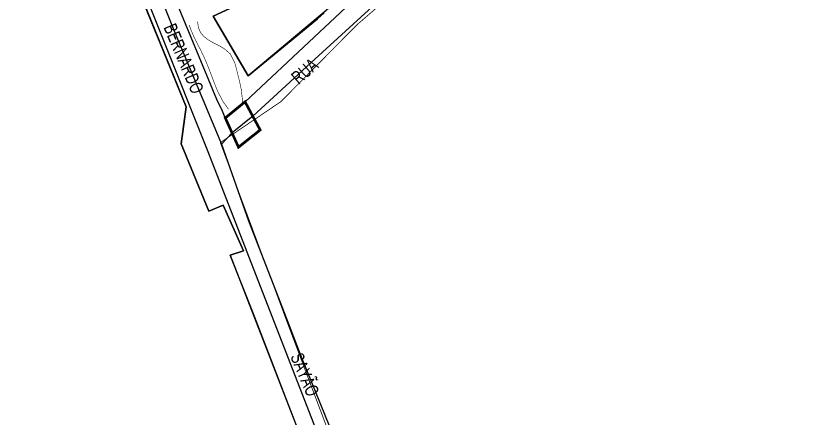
# Model space of a CAD drawing. Extents: x 199219 to 200475, y 4837288 to 4839440.
# Drawn here: x 199793.9 to 200028.7, y 4837621.9 to 4837743 of the extents above; entities that cross this region are included whole.
import ezdxf

# ---------------------------------------------------------------- set-up
doc = ezdxf.new("R2010")
doc.units = 0
doc.header["$LTSCALE"] = 3
doc.header["$MEASUREMENT"] = 0
for name, color, linetype in [('CD_MALHA_LOTES', 40, 'CONTINUOUS'), ('HD-CANAIS', 7, 'CONTINUOUS'), ('LM-LIM-SETOR-FISCAL', 7, 'CONTINUOUS'), ('RU-QUADRAS', 210, 'CONTINUOUS'), ('SV-EIXO-RUA-PAV', 20, 'CONTINUOUS'), ('SV-PONTE-BUEIRO', 7, 'CONTINUOUS'), ('SV-RUA-PAVIM-S-GUIA-C-GUIA', 7, 'CONTINUOUS'), ('SV-TXT-RUA-PAV-S-GUIA-C-GUIA', 7, 'CONTINUOUS')]:
    doc.layers.add(name, color=color, linetype=linetype)
doc.styles.add('ARIAL', font='ARIAL.TTF')
doc.linetypes.add('Limite', pattern='A,20,-3,[130,ltypeshp.shx,S=6.35,R=0,X=0,Y=0],-3,20', length=46)

msp = doc.modelspace()

# ---------------------------------------------------------------- linework, layer by layer
at = {"layer": 'CD_MALHA_LOTES', "linetype": 'Continuous'}
for p, q in [((199845.1, 4837715.55), (199812.2, 4837796.43)), ((199860.78, 4837746.31), (199853.17, 4837742.79)), ((199853.17, 4837742.79), (199863.76, 4837724.86)), ((199884.55, 4837742.03), (199886.61, 4837743.86)), ((199863.76, 4837724.86), (199884.55, 4837742.03)), ((199843.57, 4837704.4), (199845.1, 4837715.55)), ((199851.94, 4837684.17), (199843.57, 4837704.4)), ((199856.25, 4837685.94), (199851.94, 4837684.17)), ((199862.34, 4837672.26), (199856.25, 4837685.94)), ((199858.28, 4837670.99), (199862.34, 4837672.26)), ((199865.13, 4837653.76), (199858.28, 4837670.99)), ((199888.21, 4837593.93), (199865.13, 4837653.76))]:
    msp.add_line(p, q, dxfattribs=at)
at = {"layer": 'HD-CANAIS', "const_width": 0.18}
for points in [[(199846.039899, 4837740.134084), (199846.527279, 4837738.709943), (199847.50697, 4837736.450104), (199848.858539, 4837733.772062), (199849.54223, 4837732.43641), (199850.583911, 4837730.245509), (199851.744756, 4837727.479204), (199852.287998, 4837726.078708), (199852.898595, 4837724.451677), (199853.428088, 4837723.045218), (199853.976086, 4837721.648672), (199854.729719, 4837719.891473), (199856.105773, 4837717.244154), (199857.838073, 4837714.780903)], [(199848.529241, 4837741.144222), (199848.777749, 4837739.335574), (199849.423474, 4837737.88941), (199850.383336, 4837736.732675), (199851.574255, 4837735.792311), (199852.913151, 4837734.995262), (199855.356502, 4837733.728708), (199856.674477, 4837732.949476), (199858.376586, 4837731.442686), (199859.688061, 4837728.806981), (199860.111493, 4837727.317085), (199860.726564, 4837724.88585), (199861.090051, 4837723.427352), (199861.630342, 4837720.900949), (199861.979807, 4837717.947609), (199861.996808, 4837716.420732)]]:
    msp.add_lwpolyline(points, dxfattribs=at)
at = {"layer": 'LM-LIM-SETOR-FISCAL', "linetype": 'Limite', "ltscale": 0.1, "const_width": 0.25}
msp.add_lwpolyline([(200043.405647, 4837877.242148), (200000, 4837836.768573), (199982.436891, 4837820.953928), (199959.408427, 4837797.737755), (199946.133187, 4837788.683969), (199905.795739, 4837748.34652), (199896.466782, 4837740.269297), (199873.52578, 4837717.084998), (199855.36856, 4837704.79733), (199875.542652, 4837650.528207), (199901.761994, 4837580.946108)], dxfattribs=at)
at = {"layer": 'RU-QUADRAS', "color": 6, "linetype": 'Continuous'}
msp.add_lwpolyline([(199648.28, 4837737.78), (199655.45, 4837738.72), (199677.16, 4837745.89, -0.0069455049), (199804.55, 4837807.85), (199809.94, 4837795.44), (199812.2, 4837796.43), (199845.1, 4837715.55), (199843.57, 4837704.4), (199851.94, 4837684.17), (199856.25, 4837685.94), (199862.34, 4837672.26), (199858.28, 4837670.99), (199888.21, 4837593.93)], format="xyb", dxfattribs=at)
msp.add_lwpolyline([(199892.8, 4837749.36), (199863.76, 4837724.86), (199853.17, 4837742.79), (199860.78, 4837746.31)], dxfattribs=at)
at = {"layer": 'SV-EIXO-RUA-PAV'}
for points in [[(199783.114632, 4837902.536736), (199790.523873, 4837871.746945), (199799.870762, 4837840.543283), (199803.403333, 4837832.9591), (199811.84932, 4837811.913678), (199816.699883, 4837800.405478), (199824.657461, 4837780.511533), (199841.229725, 4837739.080874), (199855.672529, 4837704.349369), (199863.855302, 4837681.261887), (199873.559825, 4837656.278671), (199879.858495, 4837639.815252), (199882.39297, 4837633.778894), (199898.530258, 4837593.93)], [(200000, 4837836.390869), (199965.374214, 4837804.712234), (199961.320808, 4837801.003955), (199934.444834, 4837776.415388), (199928.972554, 4837771.331802), (199922.46573, 4837765.456125), (199917.217077, 4837760.553803), (199883.73482, 4837729.845236), (199865.114382, 4837712.724793), (199858.883151, 4837707.7116), (199855.672529, 4837704.349369)]]:
    msp.add_lwpolyline(points, dxfattribs=at)
at = {"layer": 'SV-PONTE-BUEIRO', "const_width": 0.8}
msp.add_lwpolyline([(199867.331631, 4837708.59384), (199862.783917, 4837717.066677), (199856.860973, 4837712.205986), (199860.818705, 4837703.409738)], close=True, dxfattribs=at)
at = {"layer": 'SV-RUA-PAVIM-S-GUIA-C-GUIA'}
for points in [[(199856.860973, 4837712.205986), (199855.966865, 4837714.221584), (199854.307371, 4837717.732365), (199842.460418, 4837746.373574), (199837.236637, 4837759.284721), (199832.390981, 4837771.702685), (199827.830567, 4837783.231087), (199823.12934, 4837794.966299), (199815.483293, 4837814.098922), (199805.349311, 4837839.105474), (199803.433623, 4837844.352077), (199799.611723, 4837853.943378), (199797.826977, 4837858.207361), (199796.800974, 4837860.984045), (199796.083082, 4837865.048668), (199794.594724, 4837871.452517), (199791.787402, 4837883.576314)], [(199809.007087, 4837808.878761), (199851.579258, 4837702.132323), (199886.788499, 4837611.616451), (199894.416411, 4837593.93)], [(199910.644208, 4837761.918379), (199862.783917, 4837717.066677), (199856.860973, 4837712.205986)]]:
    msp.add_lwpolyline(points, dxfattribs=at)

# ---------------------------------------------------------------- texts
at = {"layer": 'SV-TXT-RUA-PAV-S-GUIA-C-GUIA', "style": 'ARIAL', "width": 0.7}
for s, rotation, p in [('BERNARDO', 293, (199838.217422, 4837739.481009)), ('RUA', 41, (199878.913227, 4837722.073256)), ('SAYÃO', 293, (199876.303324, 4837640.457661))]:
    msp.add_text(s, height=4, rotation=rotation, dxfattribs=at).set_placement(p)

doc.saveas('drawing.dxf')
